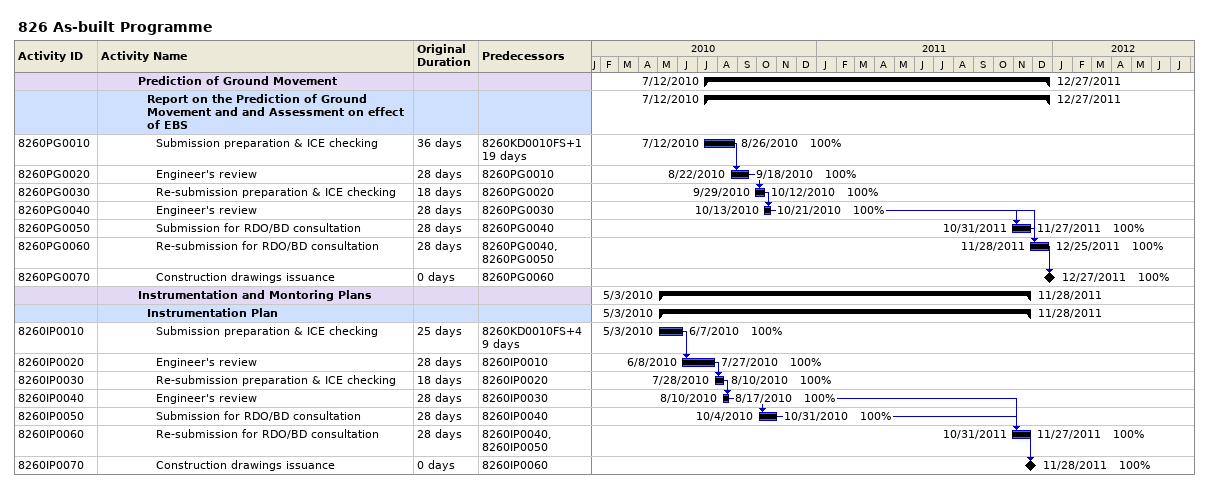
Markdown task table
826 As-built Programme

| ID | Level | Task | Original duration | Start | Finish | Predecessors | % complete |
|---|---|---|---|---|---|---|---|
|  | 5 | **Prediction of Ground Movement** |  | 2010-07-12 | 2011-12-27 |  |  |
|  | 6 | **Report on the Prediction of Ground Movement and and Assessment on effect of EBS** |  | 2010-07-12 | 2011-12-27 |  |  |
| 8260PG0010 | 7 | Submission preparation & ICE checking | 36d | 2010-07-12 | 2010-08-26 | 8260KD0010FS+119d | 100 |
| 8260PG0020 | 7 | Engineer's review | 28d | 2010-08-22 | 2010-09-18 | 8260PG0010 | 100 |
| 8260PG0030 | 7 | Re-submission preparation & ICE checking | 18d | 2010-09-29 | 2010-10-12 | 8260PG0020 | 100 |
| 8260PG0040 | 7 | Engineer's review | 28d | 2010-10-13 | 2010-10-21 | 8260PG0030 | 100 |
| 8260PG0050 | 7 | Submission for RDO/BD consultation | 28d | 2011-10-31 | 2011-11-27 | 8260PG0040 | 100 |
| 8260PG0060 | 7 | Re-submission for RDO/BD consultation | 28d | 2011-11-28 | 2011-12-25 | 8260PG0040, 8260PG0050 | 100 |
| 8260PG0070 | 7 | Construction drawings issuance | 0d | 2011-12-27 | 2011-12-27 | 8260PG0060 | 100 |
|  | 5 | **Instrumentation and Montoring Plans** |  | 2010-05-03 | 2011-11-28 |  |  |
|  | 6 | **Instrumentation Plan** |  | 2010-05-03 | 2011-11-28 |  |  |
| 8260IP0010 | 7 | Submission preparation & ICE checking | 25d | 2010-05-03 | 2010-06-07 | 8260KD0010FS+49d | 100 |
| 8260IP0020 | 7 | Engineer's review | 28d | 2010-06-08 | 2010-07-27 | 8260IP0010 | 100 |
| 8260IP0030 | 7 | Re-submission preparation & ICE checking | 18d | 2010-07-28 | 2010-08-10 | 8260IP0020 | 100 |
| 8260IP0040 | 7 | Engineer's review | 28d | 2010-08-10 | 2010-08-17 | 8260IP0030 | 100 |
| 8260IP0050 | 7 | Submission for RDO/BD consultation | 28d | 2010-10-04 | 2010-10-31 | 8260IP0040 | 100 |
| 8260IP0060 | 7 | Re-submission for RDO/BD consultation | 28d | 2011-10-31 | 2011-11-27 | 8260IP0040, 8260IP0050 | 100 |
| 8260IP0070 | 7 | Construction drawings issuance | 0d | 2011-11-28 | 2011-11-28 | 8260IP0060 | 100 |
